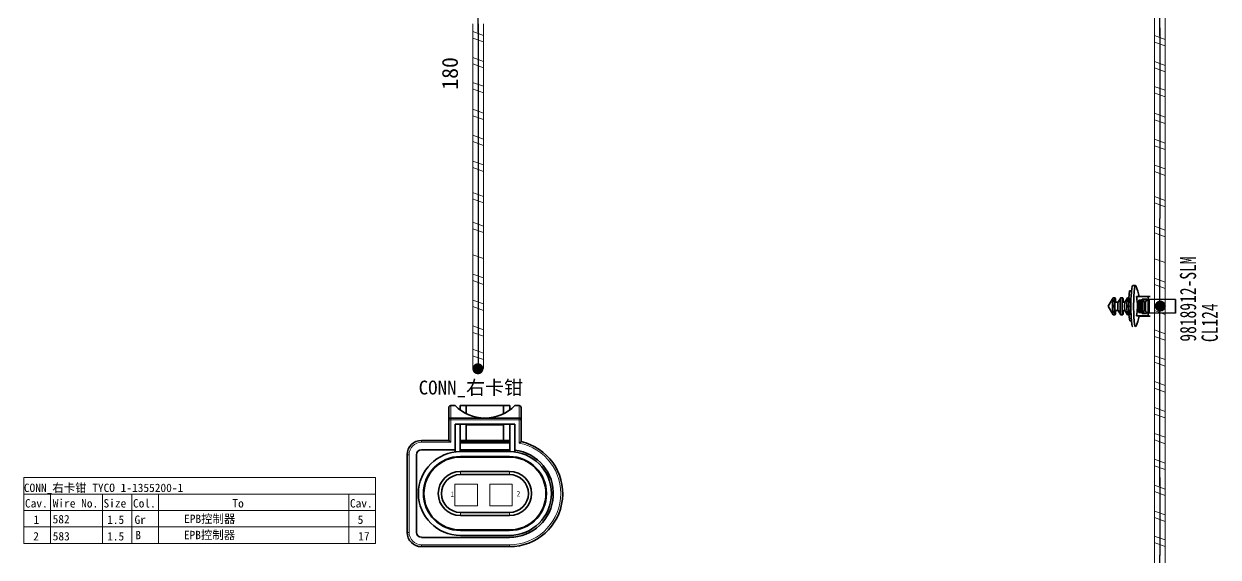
# Model space of a CAD drawing. Header units: millimetres. Extents: x 17 to 3784, y 12 to 1382.
# Drawn here: x 2117.7 to 2226.2, y 851.9 to 900.4 of the extents above; entities that cross this region are included whole.
import ezdxf

# ---------------------------------------------------------------- set-up
doc = ezdxf.new("R2010")
doc.units = ezdxf.units.MM
for name, color, linetype, lineweight in [('ENT', 7, 'Continuous', 18), ('全新开发部分', 7, 'Continuous', 18), ('粗实线层', 7, 'Continuous', 35)]:
    doc.layers.add(name, color=color, linetype=linetype, lineweight=lineweight)
doc.styles.add('FangSong_GB2312_Style', font='simfang.ttf')
doc.styles.add('foton', font='', dxfattribs={"width": 0.7})
doc.styles.add('样式 2', font='', dxfattribs={"width": 0.75})
doc.styles.get('foton').set_extended_font_data('宋体')
doc.styles.get('样式 2').set_extended_font_data('宋体')

msp = doc.modelspace()

# ---------------------------------------------------------------- hatches: boundary and pattern name
h = msp.add_hatch(color=0)
edge = h.paths.add_edge_path(flags=0)
edge.add_arc((2220.91, 874.73), 0.507, 180, 540)
h = msp.add_hatch(color=0)
edge = h.paths.add_edge_path(flags=0)
edge.add_arc((2158.94, 869.03), 0.507, 180, 540)

# ---------------------------------------------------------------- linework, layer by layer
at = {"color": 0, "lineweight": 35, "ltscale": 0.027679}
msp.add_line((2218.65, 876.59), (2218.4, 876.59), dxfattribs=at)
at = {"color": 0, "lineweight": 35, "ltscale": 0.100609}
msp.add_line((2216.17, 874.71), (2216.63, 875.48), dxfattribs=at)
at = {"color": 0, "lineweight": 35, "ltscale": 0.017883}
for p, q in [((2216.64, 875.49), (2216.8, 875.49)), ((2216.64, 873.94), (2216.8, 873.94))]:
    msp.add_line(p, q, dxfattribs=at)
at = {"color": 0, "lineweight": 35, "ltscale": 0.051179}
for p, q in [((2217.08, 875.09), (2217.31, 875.48)), ((2217.08, 874.33), (2217.31, 873.94))]:
    msp.add_line(p, q, dxfattribs=at)
at = {"color": 0, "lineweight": 35, "ltscale": 0.019769}
for p, q in [((2217.32, 875.49), (2217.5, 875.49)), ((2217.32, 873.94), (2217.5, 873.94))]:
    msp.add_line(p, q, dxfattribs=at)
at = {"color": 0, "lineweight": 35, "ltscale": 0.051177}
msp.add_line((2217.7, 875.09), (2217.93, 875.48), dxfattribs=at)
at = {"color": 0, "lineweight": 35, "ltscale": 0.01853}
msp.add_line((2217.94, 875.49), (2218.1, 875.49), dxfattribs=at)
at = {"color": 0, "lineweight": 35, "ltscale": 0.120856}
for p, q in [((2219.81, 875.6), (2218.74, 875.6)), ((2219.81, 873.83), (2218.74, 873.83))]:
    msp.add_line(p, q, dxfattribs=at)
at = {"color": 0, "lineweight": 35, "ltscale": 0.032373}
for p, q in [((2218.97, 875.27), (2219.26, 875.27)), ((2219.16, 875.26), (2219.45, 875.26))]:
    msp.add_line(p, q, dxfattribs=at)
at = {"color": 0, "lineweight": 35, "ltscale": 0.021804}
for p, q in [((2219.16, 875.26), (2218.97, 875.27)), ((2219.45, 875.35), (2219.26, 875.36)), ((2219.45, 875.26), (2219.26, 875.27)), ((2219.81, 875.6), (2220, 875.59)), ((2219.45, 874.15), (2219.26, 874.16)), ((2219.81, 873.83), (2220, 873.82))]:
    msp.add_line(p, q, dxfattribs=at)
at = {"color": 0, "lineweight": 35, "ltscale": 0.124999}
msp.add_line((2218.97, 874.16), (2218.97, 875.27), dxfattribs=at)
at = {"color": 0, "lineweight": 35, "ltscale": 0.01149}
msp.add_line((2219.16, 875.16), (2219.16, 875.26), dxfattribs=at)
at = {"color": 0, "lineweight": 35, "ltscale": 0.010001}
for p, q in [((2219.26, 875.36), (2219.26, 875.27)), ((2219.26, 874.16), (2219.26, 874.07))]:
    msp.add_line(p, q, dxfattribs=at)
at = {"color": 0, "lineweight": 35, "ltscale": 0.047321}
for p, q in [((2219.26, 875.36), (2219.68, 875.36)), ((2219.26, 874.07), (2219.67, 874.07))]:
    msp.add_line(p, q, dxfattribs=at)
at = {"color": 0, "lineweight": 35, "ltscale": 0.025537}
msp.add_line((2219.45, 875.35), (2219.68, 875.35), dxfattribs=at)
at = {"color": 0, "lineweight": 35, "ltscale": 0.01}
msp.add_line((2219.45, 875.35), (2219.45, 875.26), dxfattribs=at)
at = {"color": 0, "lineweight": 35, "ltscale": 0.012451}
for p, q in [((2219.68, 875.22), (2219.56, 875.22)), ((2219.24, 875.16), (2219.13, 875.16)), ((2219.24, 874.27), (2219.13, 874.27)), ((2219.67, 874.21), (2219.56, 874.21))]:
    msp.add_line(p, q, dxfattribs=at)
at = {"color": 0, "lineweight": 35, "ltscale": 0.114999}
msp.add_line((2219.56, 874.21), (2219.56, 875.22), dxfattribs=at)
at = {"color": 0, "lineweight": 35, "ltscale": 0.014999}
msp.add_line((2219.68, 875.22), (2219.68, 875.36), dxfattribs=at)
at = {"color": 0, "lineweight": 35, "ltscale": 0.199999}
msp.add_line((2219.81, 875.6), (2219.81, 873.83), dxfattribs=at)
at = {"color": 0, "lineweight": 35, "ltscale": 0.137499}
for p, q in [((2219.89, 875.32), (2219.89, 874.1)), ((2222.28, 875.32), (2222.28, 874.1))]:
    msp.add_line(p, q, dxfattribs=at)
at = {"color": 0}
for p, q in [((2222.28, 875.32), (2219.89, 875.32)), ((2222.28, 874.1), (2219.89, 874.1)), ((2158.46, 869.06), (2159.45, 869.06))]:
    msp.add_line(p, q, dxfattribs=at)
at = {"color": 0, "lineweight": 35, "ltscale": 0.10061}
msp.add_line((2216.17, 874.71), (2216.63, 873.94), dxfattribs=at)
at = {"color": 0, "lineweight": 35, "ltscale": 0.032245}
for p, q in [((2216.8, 875.09), (2217.08, 875.09)), ((2216.8, 874.33), (2217.08, 874.33))]:
    msp.add_line(p, q, dxfattribs=at)
at = {"color": 0, "lineweight": 35, "ltscale": 0.029858}
for p, q in [((2217.44, 875.09), (2217.7, 875.09)), ((2217.44, 874.33), (2217.7, 874.33))]:
    msp.add_line(p, q, dxfattribs=at)
at = {"color": 0, "lineweight": 35, "ltscale": 0.051178}
msp.add_line((2217.7, 874.33), (2217.93, 873.94), dxfattribs=at)
at = {"color": 0, "lineweight": 35, "ltscale": 0.02207}
for p, q in [((2218.05, 875.09), (2218.24, 875.09)), ((2218.05, 874.33), (2218.24, 874.33))]:
    msp.add_line(p, q, dxfattribs=at)
at = {"color": 0, "lineweight": 35, "ltscale": 0.032379}
msp.add_line((2218.97, 874.16), (2219.26, 874.16), dxfattribs=at)
at = {"color": 0, "lineweight": 35, "ltscale": 0.009468}
msp.add_line((2219.13, 875.16), (2219.05, 875.15), dxfattribs=at)
at = {"color": 0, "lineweight": 35, "ltscale": 0.1}
for p, q in [((2219.05, 875.15), (2219.05, 874.27)), ((2219.44, 875.16), (2219.44, 874.27))]:
    msp.add_line(p, q, dxfattribs=at)
at = {"color": 0, "lineweight": 35, "ltscale": 0.010273}
msp.add_line((2219.14, 874.27), (2219.05, 874.27), dxfattribs=at)
at = {"color": 0, "lineweight": 35, "ltscale": 0.004356}
msp.add_line((2219.05, 874.27), (2219.08, 874.27), dxfattribs=at)
at = {"color": 0, "lineweight": 35, "ltscale": 0.023842}
msp.add_line((2219.08, 874.27), (2219.3, 874.27), dxfattribs=at)
at = {"color": 0, "lineweight": 35, "ltscale": 0.099998}
for p, q in [((2219.13, 875.16), (2219.13, 874.27)), ((2219.24, 875.16), (2219.24, 874.27))]:
    msp.add_line(p, q, dxfattribs=at)
at = {"color": 0, "lineweight": 35, "ltscale": 0.001513}
msp.add_line((2219.13, 874.27), (2219.14, 874.27), dxfattribs=at)
at = {"color": 0, "lineweight": 35, "ltscale": 0.012045}
msp.add_line((2219.16, 874.16), (2219.16, 874.27), dxfattribs=at)
at = {"color": 0, "lineweight": 35, "ltscale": 0.002181}
for p, q in [((2219.26, 875.16), (2219.24, 875.16)), ((2219.26, 874.27), (2219.24, 874.27))]:
    msp.add_line(p, q, dxfattribs=at)
at = {"color": 0, "lineweight": 35, "ltscale": 0.019922}
for p, q in [((2219.44, 875.16), (2219.26, 875.16)), ((2219.44, 874.27), (2219.26, 874.27))]:
    msp.add_line(p, q, dxfattribs=at)
at = {"color": 0, "lineweight": 35, "ltscale": 0.099999}
for p, q in [((2219.26, 875.16), (2219.26, 874.27)), ((2219.44, 875.16), (2219.44, 874.27))]:
    msp.add_line(p, q, dxfattribs=at)
at = {"color": 0, "lineweight": 35, "ltscale": 0.002853}
msp.add_line((2219.3, 874.27), (2219.28, 874.27), dxfattribs=at)
at = {"color": 0, "lineweight": 35, "ltscale": 0.018183}
msp.add_line((2219.28, 874.27), (2219.44, 874.27), dxfattribs=at)
at = {"color": 0, "lineweight": 35, "ltscale": 0.000439834}
msp.add_line((2219.44, 875.16), (2219.44, 875.16), dxfattribs=at)
at = {"color": 0, "lineweight": 35, "ltscale": 0.000439867}
msp.add_line((2219.44, 874.27), (2219.44, 874.27), dxfattribs=at)
at = {"color": 0, "lineweight": 35, "ltscale": 0.009064}
msp.add_line((2219.45, 874.15), (2219.45, 874.07), dxfattribs=at)
at = {"color": 0, "lineweight": 35, "ltscale": 0.012463}
msp.add_line((2219.67, 874.2), (2219.56, 874.21), dxfattribs=at)
at = {"color": 0, "lineweight": 35, "ltscale": 0.015}
msp.add_line((2219.67, 874.07), (2219.67, 874.21), dxfattribs=at)
at = {"color": 0, "lineweight": 35, "ltscale": 0.018536}
msp.add_line((2217.94, 873.94), (2218.1, 873.94), dxfattribs=at)
at = {"color": 0, "lineweight": 35, "ltscale": 0.113794}
msp.add_line((2218.99, 873.82), (2220, 873.82), dxfattribs=at)
at = {"color": 0, "lineweight": 35, "ltscale": 0.05}
for p, q in [((2156.3, 865.51), (2156.3, 864.38)), ((2162.86, 865.51), (2162.86, 864.38))]:
    msp.add_line(p, q, dxfattribs=at)
at = {"color": 0, "lineweight": 35, "ltscale": 0.0175}
for p, q in [((2156.87, 865.68), (2156.47, 865.68)), ((2162.69, 865.68), (2162.29, 865.68))]:
    msp.add_line(p, q, dxfattribs=at)
at = {"color": 0, "lineweight": 13, "ltscale": 0.05}
for p, q in [((2156.47, 865.68), (2156.47, 864.55)), ((2162.69, 865.68), (2162.69, 864.55))]:
    msp.add_line(p, q, dxfattribs=at)
at = {"color": 0, "lineweight": 35, "ltscale": 0.017239}
for p, q in [((2157.32, 865.68), (2157.32, 865.29)), ((2161.84, 865.68), (2161.84, 865.29))]:
    msp.add_line(p, q, dxfattribs=at)
at = {"color": 0, "lineweight": 35, "ltscale": 0.025}
for p, q in [((2157.32, 865.68), (2157.88, 865.68)), ((2161.27, 865.68), (2161.84, 865.68))]:
    msp.add_line(p, q, dxfattribs=at)
at = {"color": 0, "lineweight": 35, "ltscale": 0.15}
for p, q in [((2157.88, 865.68), (2161.27, 865.68)), ((2157.88, 863.93), (2161.27, 863.93))]:
    msp.add_line(p, q, dxfattribs=at)
at = {"color": 0, "lineweight": 35, "ltscale": 0.032446}
for p, q in [((2157.88, 865.68), (2157.88, 864.95)), ((2161.27, 865.68), (2161.27, 864.95))]:
    msp.add_line(p, q, dxfattribs=at)
at = {"color": 0, "lineweight": 35, "ltscale": 0.0825}
msp.add_line((2156.3, 864.38), (2156.3, 862.52), dxfattribs=at)
at = {"color": 0, "lineweight": 13, "ltscale": 0.0075}
for p, q in [((2156.47, 864.38), (2156.3, 864.38)), ((2156.47, 864.55), (2156.47, 864.38)), ((2162.69, 864.38), (2162.69, 864.55)), ((2162.86, 864.38), (2162.69, 864.38)), ((2153.82, 862.52), (2153.82, 862.35)), ((2152.52, 861.22), (2152.69, 861.22)), ((2152.52, 854.16), (2152.69, 854.16)), ((2153.82, 852.86), (2153.82, 853.03)), ((2161.81, 852.86), (2161.81, 853.03))]:
    msp.add_line(p, q, dxfattribs=at)
at = {"color": 0, "lineweight": 35, "ltscale": 0.275}
msp.add_line((2162.69, 864.55), (2156.47, 864.55), dxfattribs=at)
at = {"color": 0, "lineweight": 13, "ltscale": 0.09}
msp.add_line((2156.47, 864.38), (2156.47, 862.35), dxfattribs=at)
at = {"color": 0, "lineweight": 13, "ltscale": 0.275}
msp.add_line((2162.69, 864.38), (2156.47, 864.38), dxfattribs=at)
at = {"color": 0, "lineweight": 13, "ltscale": 0.093673}
msp.add_line((2162.69, 862.27), (2162.69, 864.38), dxfattribs=at)
at = {"color": 0, "lineweight": 35, "ltscale": 0.087564}
msp.add_line((2162.86, 862.4), (2162.86, 864.38), dxfattribs=at)
at = {"color": 0, "lineweight": 35, "ltscale": 0.1025}
msp.add_line((2156.87, 861.67), (2156.87, 863.99), dxfattribs=at)
at = {"color": 0, "lineweight": 35, "ltscale": 0.239999}
msp.add_line((2162.29, 863.99), (2156.87, 863.99), dxfattribs=at)
at = {"color": 0, "lineweight": 35, "ltscale": 0.065001}
for p, q in [((2157.32, 862.52), (2157.32, 863.99)), ((2157.88, 862.52), (2157.88, 863.99)), ((2161.27, 862.52), (2161.27, 863.99)), ((2161.84, 862.52), (2161.84, 863.99))]:
    msp.add_line(p, q, dxfattribs=at)
at = {"color": 0, "lineweight": 35, "ltscale": 0.103786}
msp.add_line((2162.29, 863.99), (2162.29, 861.64), dxfattribs=at)
at = {"color": 0, "lineweight": 35, "ltscale": 0.110001}
msp.add_line((2156.3, 862.52), (2153.82, 862.52), dxfattribs=at)
at = {"color": 0, "lineweight": 13, "ltscale": 0.1175}
msp.add_line((2156.47, 862.35), (2153.82, 862.35), dxfattribs=at)
at = {"color": 0, "lineweight": 35, "ltscale": 0.010606}
msp.add_line((2156.3, 862.52), (2156.47, 862.35), dxfattribs=at)
at = {"color": 0, "lineweight": 35, "ltscale": 0.005}
for p, q in [((2157.32, 862.52), (2157.32, 862.41)), ((2161.84, 862.41), (2161.84, 862.52))]:
    msp.add_line(p, q, dxfattribs=at)
at = {"color": 0, "lineweight": 35, "ltscale": 0.2}
msp.add_line((2157.32, 862.52), (2161.84, 862.52), dxfattribs=at)
at = {"color": 0, "lineweight": 35, "ltscale": 0.002189}
for p, q in [((2157.32, 862.36), (2157.32, 862.41)), ((2161.84, 862.36), (2161.84, 862.41))]:
    msp.add_line(p, q, dxfattribs=at)
at = {"color": 0, "lineweight": 13, "ltscale": 0.2}
for p, q in [((2157.32, 862.41), (2161.84, 862.41)), ((2157.32, 862.36), (2161.84, 862.36)), ((2157.32, 862.26), (2161.84, 862.26))]:
    msp.add_line(p, q, dxfattribs=at)
at = {"color": 0, "lineweight": 35, "ltscale": 0.00433}
for p, q in [((2157.32, 862.36), (2157.32, 862.26)), ((2161.84, 862.26), (2161.84, 862.36))]:
    msp.add_line(p, q, dxfattribs=at)
at = {"color": 0, "lineweight": 35, "ltscale": 0.025981}
msp.add_line((2157.32, 861.67), (2157.32, 862.26), dxfattribs=at)
at = {"color": 0, "lineweight": 35, "ltscale": 0.025985}
msp.add_line((2161.84, 861.67), (2161.84, 862.26), dxfattribs=at)
at = {"color": 0, "lineweight": 35, "ltscale": 0.009673}
msp.add_line((2162.86, 862.4), (2162.69, 862.27), dxfattribs=at)
at = {"color": 0, "lineweight": 35, "ltscale": 0.3125}
for p, q in [((2152.52, 861.22), (2152.52, 854.16)), ((2153.36, 861.22), (2153.36, 854.16))]:
    msp.add_line(p, q, dxfattribs=at)
at = {"color": 0, "lineweight": 13, "ltscale": 0.3125}
msp.add_line((2152.69, 861.22), (2152.69, 854.16), dxfattribs=at)
at = {"color": 0, "lineweight": 35, "ltscale": 0.135001}
msp.add_line((2156.87, 861.67), (2153.82, 861.67), dxfattribs=at)
at = {"color": 0, "lineweight": 35, "ltscale": 0.008843}
msp.add_line((2156.87, 861.67), (2156.87, 861.47), dxfattribs=at)
at = {"color": 0, "lineweight": 35, "ltscale": 0.007504}
msp.add_line((2157.32, 861.67), (2157.32, 861.5), dxfattribs=at)
at = {"color": 0, "lineweight": 35, "ltscale": 0.19875}
msp.add_line((2161.81, 861.67), (2157.32, 861.67), dxfattribs=at)
at = {"color": 0, "lineweight": 35, "ltscale": 0.197501}
for p, q in [((2161.81, 861.5), (2157.35, 861.5)), ((2161.81, 861.05), (2157.35, 861.05)), ((2161.81, 860.99), (2157.35, 860.99)), ((2161.81, 859.69), (2157.35, 859.69)), ((2161.81, 859.41), (2157.35, 859.41)), ((2157.35, 855.96), (2161.81, 855.96)), ((2157.35, 855.68), (2161.81, 855.68)), ((2157.35, 854.38), (2161.81, 854.38)), ((2157.35, 854.33), (2161.81, 854.33)), ((2157.35, 853.87), (2161.81, 853.87))]:
    msp.add_line(p, q, dxfattribs=at)
at = {"color": 0, "lineweight": 35, "ltscale": 0.00125}
msp.add_line((2161.84, 861.67), (2161.81, 861.67), dxfattribs=at)
at = {"color": 0, "lineweight": 35, "ltscale": 0.0075}
msp.add_line((2161.84, 861.67), (2161.84, 861.5), dxfattribs=at)
at = {"color": 0, "lineweight": 35, "ltscale": 0.007558}
msp.add_line((2162.29, 861.64), (2162.29, 861.47), dxfattribs=at)
at = {"color": 0, "lineweight": 13, "ltscale": 0.0025}
for p, q in [((2157.35, 861.05), (2157.35, 860.99)), ((2161.81, 861.05), (2161.81, 860.99)), ((2157.35, 854.33), (2157.35, 854.38)), ((2161.81, 854.33), (2161.81, 854.38))]:
    msp.add_line(p, q, dxfattribs=at)
at = {"color": 0, "lineweight": 13, "ltscale": 0.000735474}
for p, q in [((2157.35, 860.99), (2157.35, 860.98)), ((2161.81, 860.99), (2161.81, 860.98)), ((2157.35, 854.38), (2157.35, 854.4)), ((2161.81, 854.38), (2161.81, 854.4))]:
    msp.add_line(p, q, dxfattribs=at)
at = {"color": 0, "lineweight": 13, "ltscale": 0.197501}
for p, q in [((2161.81, 860.98), (2157.35, 860.98)), ((2157.35, 854.4), (2161.81, 854.4))]:
    msp.add_line(p, q, dxfattribs=at)
at = {"color": 0, "lineweight": 13, "ltscale": 0.0125}
for p, q in [((2157.35, 859.41), (2157.35, 859.69)), ((2161.81, 859.41), (2161.81, 859.69)), ((2157.35, 855.96), (2157.35, 855.68)), ((2161.81, 855.96), (2161.81, 855.68))]:
    msp.add_line(p, q, dxfattribs=at)
at = {"color": 0, "lineweight": 35, "ltscale": 0.353751}
for p, q in [((2153.82, 853.7), (2161.81, 853.7)), ((2153.82, 852.86), (2161.81, 852.86))]:
    msp.add_line(p, q, dxfattribs=at)
at = {"color": 0, "lineweight": 13, "ltscale": 0.353751}
msp.add_line((2153.82, 853.03), (2161.81, 853.03), dxfattribs=at)
at = {"color": 0, "linetype": 'Continuous', "lineweight": 25}
for points in [[(2158.97, 899.64), (2158.97, 923.93)], [(2220.87, 899.28), (2220.87, 923.57)], [(2158.97, 900.39), (2158.97, 869.05)], [(2220.87, 900.03), (2220.87, 882.69)], [(2220.87, 858.4), (2220.87, 882.69)]]:
    msp.add_lwpolyline(points, dxfattribs=at)
at = {"color": 0, "linetype": 'Continuous', "lineweight": 13}
for points in [[(2220.87, 923.57), (2220.87, 900.06)], [(2158.97, 900.38), (2158.97, 883.05)], [(2220.87, 900.02), (2220.87, 882.69)], [(2220.87, 882.69), (2220.87, 859.18)]]:
    msp.add_lwpolyline(points, dxfattribs=at)
at = {"color": 0, "linetype": 'Continuous', "lineweight": 0}
for points in [[(2220.38, 900.03), (2220.38, 902.38)], [(2221.36, 902.38), (2221.36, 900.03)], [(2158.48, 898.03), (2158.48, 900.39)], [(2159.46, 900.39), (2159.46, 898.03)], [(2159.46, 899.33), (2158.48, 899.68)], [(2159.46, 898.74), (2158.48, 899.09)], [(2220.38, 897.67), (2220.38, 900.03)], [(2221.36, 898.97), (2220.38, 899.32)], [(2221.36, 900.03), (2221.36, 897.67)], [(2158.48, 895.68), (2158.48, 898.03)], [(2159.46, 898.03), (2159.46, 895.68)], [(2221.36, 898.38), (2220.38, 898.73)], [(2159.46, 896.97), (2158.48, 897.33)], [(2220.38, 895.32), (2220.38, 897.67)], [(2221.36, 896.61), (2220.38, 896.97)], [(2221.36, 897.67), (2221.36, 895.32)], [(2159.46, 896.39), (2158.48, 896.74)], [(2221.36, 896.02), (2220.38, 896.38)], [(2159.44, 894.71), (2158.46, 895.06)], [(2158.48, 893.32), (2158.48, 895.68)], [(2159.46, 895.68), (2159.46, 893.32)], [(2221.34, 894.35), (2220.36, 894.7)], [(2220.38, 892.96), (2220.38, 895.32)], [(2221.36, 895.32), (2221.36, 892.96)], [(2159.44, 894.12), (2158.46, 894.47)], [(2221.34, 893.76), (2220.36, 894.11)], [(2158.48, 890.97), (2158.48, 893.32)], [(2159.46, 892.26), (2158.48, 892.62)], [(2159.46, 893.32), (2159.46, 890.97)], [(2220.38, 890.61), (2220.38, 892.96)], [(2221.36, 892.96), (2221.36, 890.61)], [(2159.46, 891.68), (2158.48, 892.03)], [(2221.36, 891.9), (2220.38, 892.26)], [(2221.36, 891.32), (2220.38, 891.67)], [(2158.48, 888.62), (2158.48, 890.97)], [(2159.46, 890.97), (2159.46, 888.62)], [(2220.38, 888.26), (2220.38, 890.61)], [(2221.36, 890.61), (2221.36, 888.26)], [(2159.46, 889.91), (2158.48, 890.26)], [(2159.46, 889.32), (2158.48, 889.68)], [(2221.36, 889.55), (2220.38, 889.9)], [(2221.36, 888.96), (2220.38, 889.31)], [(2158.48, 885.25), (2158.48, 888.62)], [(2159.46, 888.62), (2159.46, 885.17)], [(2220.38, 884.89), (2220.38, 888.26)], [(2221.36, 888.26), (2221.36, 884.81)], [(2159.46, 887.56), (2158.48, 887.91)], [(2159.46, 886.97), (2158.48, 887.32)], [(2221.36, 887.2), (2220.38, 887.55)], [(2221.36, 886.61), (2220.38, 886.96)], [(2159.44, 884.7), (2158.46, 885.06)], [(2158.48, 883.05), (2158.48, 885.41)], [(2159.46, 885.41), (2159.46, 883.05)], [(2220.38, 882.69), (2220.38, 885.05)], [(2221.36, 885.05), (2221.36, 882.69)], [(2159.44, 884.11), (2158.46, 884.47)], [(2221.35, 884.34), (2220.37, 884.69)], [(2221.35, 883.75), (2220.37, 884.11)], [(2158.48, 880.7), (2158.48, 883.05)], [(2159.46, 883.05), (2159.46, 880.7)], [(2158.48, 882.35), (2159.46, 882)], [(2158.48, 881.76), (2159.46, 881.41)], [(2220.38, 880.34), (2220.38, 882.69)], [(2220.38, 881.99), (2221.36, 881.63)], [(2221.36, 882.69), (2221.36, 880.34)], [(2158.48, 878.34), (2158.48, 880.7)], [(2159.46, 880.7), (2159.46, 878.34)], [(2220.38, 881.4), (2221.36, 881.04)], [(2220.38, 877.98), (2220.38, 880.34)], [(2221.36, 880.34), (2221.36, 877.98)], [(2158.48, 879.4), (2159.46, 879.05)], [(2220.38, 879.04), (2221.36, 878.69)], [(2158.48, 875.99), (2158.48, 878.34)], [(2158.48, 877.64), (2159.46, 877.29)], [(2159.46, 878.34), (2159.46, 875.99)], [(2220.38, 875.63), (2220.38, 877.98)], [(2221.36, 877.98), (2221.36, 875.63)], [(2158.48, 877.05), (2159.46, 876.7)], [(2220.38, 877.28), (2221.36, 876.92)], [(2220.38, 876.69), (2221.36, 876.34)], [(2158.48, 873.64), (2158.48, 875.99)], [(2158.48, 875.28), (2159.46, 874.93)], [(2159.46, 875.99), (2159.46, 873.64)], [(2220.38, 873.28), (2220.38, 875.63)], [(2221.36, 875.63), (2221.36, 873.28)], [(2158.48, 874.7), (2159.46, 874.34)], [(2220.38, 874.92), (2221.36, 874.57)], [(2220.38, 874.34), (2221.36, 873.98)], [(2158.48, 871.28), (2158.48, 873.64)], [(2159.46, 873.64), (2159.46, 871.28)], [(2220.38, 870.92), (2220.38, 873.28)], [(2221.36, 873.28), (2221.36, 870.92)], [(2158.48, 872.93), (2159.46, 872.58)], [(2158.48, 872.34), (2159.46, 871.99)], [(2220.38, 872.57), (2221.36, 872.22)], [(2220.38, 871.98), (2221.36, 871.63)], [(2158.48, 869.06), (2158.48, 871.42)], [(2159.46, 871.42), (2159.46, 869.06)], [(2220.38, 868.57), (2220.38, 870.92)], [(2221.36, 870.92), (2221.36, 868.57)], [(2159.44, 870.44), (2158.46, 870.8)], [(2159.44, 869.86), (2158.46, 870.21)], [(2220.38, 870.21), (2221.36, 869.86)], [(2220.38, 869.63), (2221.36, 869.27)], [(2220.38, 866.21), (2220.38, 868.57)], [(2220.38, 867.86), (2221.36, 867.51)], [(2221.36, 868.57), (2221.36, 866.21)], [(2220.38, 867.27), (2221.36, 866.92)], [(2220.38, 863.86), (2220.38, 866.21)], [(2220.38, 865.51), (2221.36, 865.15)], [(2221.36, 866.21), (2221.36, 863.86)], [(2220.38, 864.92), (2221.36, 864.56)], [(2220.38, 861.5), (2220.38, 863.86)], [(2221.36, 863.86), (2221.36, 861.5)], [(2220.38, 863.15), (2221.36, 862.8)], [(2220.38, 862.56), (2221.36, 862.21)]]:
    msp.add_lwpolyline(points, dxfattribs=at)
at = {"color": 0, "lineweight": 35}
msp.add_lwpolyline([(2218.99, 873.82), (2218.99, 873.82), (2218.99, 873.82), (2218.98, 873.82), (2218.74, 873.83)], dxfattribs=at)
at = {"color": 7, "linetype": 'Continuous', "lineweight": 0}
for points in [[(2220.38, 859.15), (2220.38, 861.5)], [(2221.36, 861.5), (2221.36, 859.15)], [(2220.38, 860.8), (2221.36, 860.44)], [(2220.38, 860.21), (2221.36, 859.86)], [(2220.38, 856.8), (2220.38, 859.15)], [(2221.36, 859.15), (2221.36, 856.8)], [(2221.36, 858.09), (2220.38, 858.44)], [(2221.36, 857.5), (2220.38, 857.86)], [(2220.38, 854.44), (2220.38, 856.8)], [(2221.36, 856.8), (2221.36, 854.44)], [(2221.36, 855.74), (2220.38, 856.09)], [(2221.36, 855.15), (2220.38, 855.5)], [(2221.34, 853.47), (2220.36, 853.82)], [(2220.38, 852.09), (2220.38, 854.44)], [(2221.36, 854.44), (2221.36, 852.09)], [(2221.34, 852.88), (2220.36, 853.23)], [(2220.37, 849.76), (2220.37, 852.11)], [(2221.35, 852.11), (2221.35, 849.76)]]:
    msp.add_lwpolyline(points, dxfattribs=at)
at = {"color": 7, "linetype": 'Continuous', "lineweight": 13}
for points in [[(2117.71, 859.16), (2149.65, 859.16)], [(2117.71, 859.16), (2117.71, 853.16)], [(2149.65, 859.16), (2149.65, 853.16)], [(2220.87, 859.15), (2220.87, 852.05)], [(2117.71, 857.63), (2149.65, 857.63)], [(2120.14, 857.63), (2120.14, 853.16)], [(2124.85, 857.63), (2124.85, 853.16)], [(2127.52, 857.63), (2127.52, 853.16)], [(2129.95, 857.63), (2129.95, 853.16)], [(2147.22, 857.63), (2147.22, 853.16)], [(2117.71, 856.14), (2149.65, 856.14)], [(2117.71, 854.65), (2149.65, 854.65)], [(2117.71, 853.16), (2149.65, 853.16)]]:
    msp.add_lwpolyline(points, dxfattribs=at)
at = {"color": 7, "linetype": 'Continuous', "lineweight": 25}
for points in [[(2220.87, 859.16), (2220.87, 852.05)], [(2220.86, 825.46), (2220.86, 852.08)]]:
    msp.add_lwpolyline(points, dxfattribs=at)
at = {"color": 0, "lineweight": 35}
for centre, radius, start, end in [((2214.65, 874.71), 4.43, 11.5926, 24.6806), ((2214.53, 874.72), 4.3, 8.0608, 11.8594), ((2214.52, 874.72), 4.31, 348.1064, 8.0601), ((2214.65, 874.71), 4.43, 335.3204, 348.4449), ((2156.47, 865.51), 0.17, 90, 180), ((2159.58, 868.37), 3.82, 224.7603, 270), ((2159.58, 868.37), 3.82, 270.1034, 315.2397), ((2162.69, 865.51), 0.17, 360, 90), ((2156.47, 864.38), 0.17, 90, 180), ((2162.69, 864.38), 0.17, 0, 90), ((2153.82, 861.22), 1.3, 90, 180), ((2161.81, 857.69), 4.83, 270, 77.5038), ((2153.82, 861.22), 0.452, 90, 180), ((2157.35, 857.69), 3.81, 90, 270), ((2161.81, 857.69), 3.98, 270, 83.0752), ((2161.81, 857.69), 3.81, 270, 90), ((2157.35, 857.69), 3.36, 90, 270), ((2157.35, 857.69), 3.31, 90, 270), ((2161.81, 857.69), 3.36, 270, 90), ((2161.81, 857.69), 3.31, 270, 90), ((2157.35, 857.69), 2.01, 90, 270), ((2157.35, 857.69), 1.72, 90, 270), ((2161.81, 857.69), 2.01, 270, 90), ((2161.81, 857.69), 1.72, 270, 90), ((2153.82, 854.16), 1.3, 180, 270), ((2153.82, 854.16), 0.452, 180, 270)]:
    msp.add_arc(centre, radius, start, end, dxfattribs=at)
at = {"color": 0, "lineweight": 13}
for centre, radius, start, end in [((2153.82, 861.22), 1.13, 90, 180), ((2161.81, 857.69), 4.66, 270, 79.171), ((2161.81, 857.69), 3.29, 270, 90), ((2153.82, 854.16), 1.13, 180, 270)]:
    msp.add_arc(centre, radius, start, end, dxfattribs=at)
at = {"color": 0, "lineweight": 35}
for centre, major_axis, ratio, start_param, end_param in [((2218.4, 874.71), (0, 1.88), 0.087133, 0, 1.067052), ((2218.65, 874.71), (0, -1.88), 0.087133, 3.141636, 4.208645), ((2218.65, 874.71), (0, -1.88), 0.087133, 2.954112, 3.141636), ((2216.64, 874.71), (0, 0.775), 0.087133, 0.14609, 2.995504), ((2216.64, 874.71), (0, 0.775), 0.087133, 6.283145, 6.429275), ((2216.8, 874.71), (0, 0.775), 0.087133, 6.283145, 9.424737), ((2216.8, 874.71), (0, 0.775), 0.087133, 5.225993, 6.283145), ((2217.32, 874.71), (0, 0.775), 0.087133, 0.14609, 2.995504), ((2217.32, 874.71), (0, 0.775), 0.087133, 6.283145, 6.429275), ((2217.5, 874.71), (0, 0.775), 0.087133, 0.14609, 2.995504), ((2217.5, 874.71), (0, 0.775), 0.087133, 6.283145, 6.429275), ((2217.5, 874.71), (0, 0.775), 0.087133, 5.225993, 6.283145), ((2217.94, 874.71), (0, 0.775), 0.087133, 0.14609, 2.995504), ((2217.94, 874.71), (0, 0.775), 0.087133, 6.283145, 6.429275), ((2218.1, 874.71), (0, 0.775), 0.087133, 0.14609, 2.995504), ((2218.1, 874.71), (0, 0.775), 0.087133, 6.283145, 6.429275), ((2218.1, 874.71), (0, 0.775), 0.087133, 5.225993, 6.283145), ((2218.4, 874.71), (0, -1.88), 0.087133, 4.208645, 6.279441), ((2218.65, 874.71), (0, 1.88), 0.087133, 1.067052, 3.141614), ((2216.8, 874.71), (0, 0.381), 0.087133, 1.067052, 3.141552), ((2216.8, 874.71), (0, 0.381), 0.087133, 6.283145, 7.350238), ((2216.8, 874.71), (0, 0.775), 0.087133, 3.141552, 4.198784), ((2217.08, 874.71), (0, 0.381), 0.087133, 0.14609, 2.995504), ((2217.5, 874.71), (0, 0.775), 0.087133, 3.141552, 4.198784), ((2217.7, 874.71), (0, 0.381), 0.087133, 0.14609, 2.995504), ((2218.1, 874.71), (0, 0.775), 0.087133, 3.141552, 4.198784), ((2218.25, 874.71), (0, 0.381), 0.087133, 0.183505, 2.958112), ((2218.92, 874.27), (0.221, 0), 0.00373, 6.048679, 6.283185), ((2219.08, 874.27), (0.221, 0), 0.00373, 5.995159, 6.283185), ((2219.08, 874.27), (0.221, 0), 0.00373, 0, 0.087245), ((2216.64, 874.71), (0, 0.775), 0.087133, 2.995504, 3.141552), ((2217.32, 874.71), (0, 0.775), 0.087133, 2.995504, 3.141552), ((2217.5, 874.71), (0, 0.775), 0.087133, 2.995504, 3.141552), ((2217.94, 874.71), (0, 0.775), 0.087133, 2.995504, 3.141552), ((2218.1, 874.71), (0, 0.775), 0.087133, 2.995504, 3.141552)]:
    msp.add_ellipse(centre, major_axis=major_axis, ratio=ratio, start_param=start_param, end_param=end_param, dxfattribs=at)
at = {"layer": '全新开发部分', "color": 0}
for points in [[(2156.86, 858.55), (2158.9, 858.55), (2158.9, 856.58), (2156.86, 856.58)], [(2160.01, 858.55), (2162.05, 858.55), (2162.05, 856.58), (2160.01, 856.58)]]:
    msp.add_lwpolyline(points, close=True, dxfattribs=at)
at = {"layer": '粗实线层', "color": 0}
for p, q in [((2218.29, 876.12), (2218.12, 876.12)), ((2218.13, 873.39), (2218.29, 873.39))]:
    msp.add_line(p, q, dxfattribs=at)
msp.add_arc((2228.9, 874.79), 10.86, 172.9696, 187.4029, dxfattribs=at)

# ---------------------------------------------------------------- texts
at = {"color": 0, "linetype": 'Continuous', "style": 'FangSong_GB2312_Style'}
msp.add_text('180', height=1.447, rotation=90, dxfattribs=at).set_placement((2157.12, 894.41))
msp.add_text('CONN_右卡钳', height=1.265, dxfattribs=at).set_placement((2153.56, 866.69))
at = {"color": 7, "linetype": 'Continuous', "style": 'FangSong_GB2312_Style'}
for s, height, p in [('CONN_右卡钳 TYCO 1-1355200-1', 0.7593, (2117.71, 857.83)), ('Cav.', 0.759, (2117.81, 856.42)), ('Wire No.', 0.759, (2120.33, 856.42)), ('Size', 0.759, (2124.94, 856.42)), ('Col.', 0.759, (2127.62, 856.42)), ('To', 0.759, (2136.65, 856.42)), ('Cav.', 0.759, (2147.32, 856.42)), ('1', 0.759, (2118.58, 854.93)), ('582', 0.759, (2120.32, 854.98)), ('1.5', 0.759, (2125.27, 854.93)), ('Gr', 0.759, (2127.76, 854.93)), ('EPB控制器', 0.759, (2132.26, 855.01)), ('5', 0.759, (2148.02, 854.93)), ('2', 0.759, (2118.56, 853.43)), ('583', 0.759, (2120.33, 853.43)), ('1.5', 0.759, (2125.27, 853.42)), ('B', 0.759, (2127.83, 853.53)), ('EPB控制器', 0.759, (2132.24, 853.54)), ('17', 0.759, (2148.07, 853.43))]:
    msp.add_text(s, height=height, dxfattribs=at).set_placement(p)
at = {"color": 0, "char_height": 0.506, "width": 1.8176, "attachment_point": 1, "style": '样式 2'}
for s, insert in [('1', (2156.47, 857.88)), ('2', (2162.47, 857.93))]:
    msp.add_mtext(s, dxfattribs=dict(at, insert=insert))
at = {"layer": 'ENT', "color": 0, "char_height": 1.4722, "width": 159.9171, "attachment_point": 1, "rotation": 90, "style": 'foton'}
for s, insert in [('{\\T1.004;9818912-SLM}', (2222.69, 871.5)), ('{\\T1.004;CL124}', (2224.66, 871.46))]:
    msp.add_mtext(s, dxfattribs=dict(at, insert=insert))

doc.saveas('drawing.dxf')
